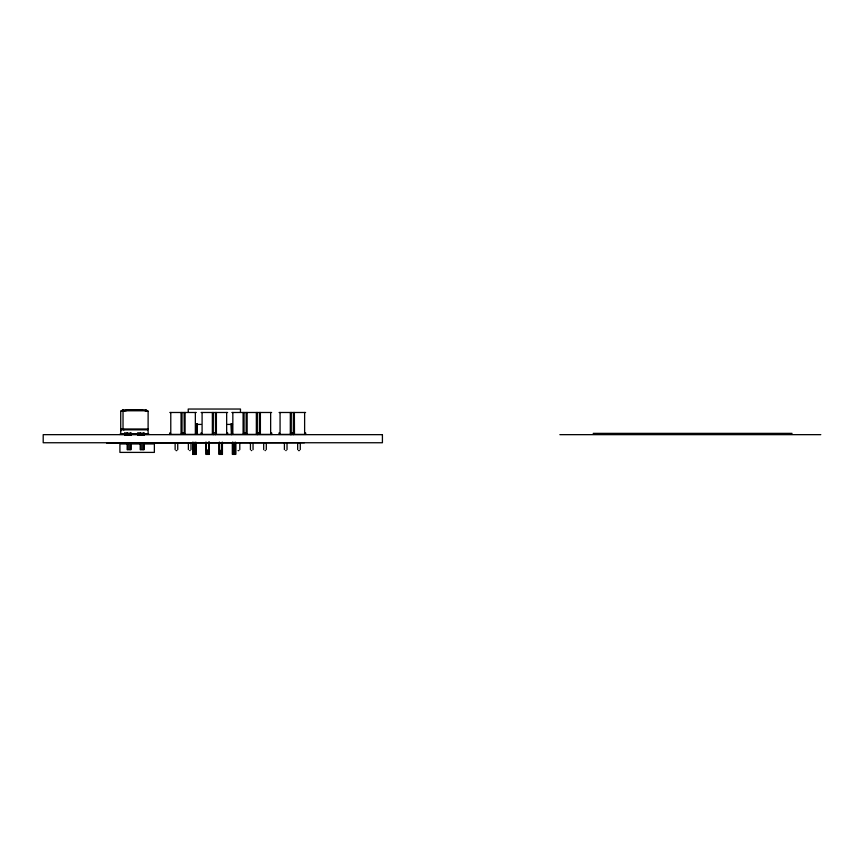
<?xml version="1.0" encoding="UTF-8"?>
<svg xmlns="http://www.w3.org/2000/svg" width="864" height="864" viewBox="0 0 864 864"><rect width="100%" height="100%" fill="white"/><g stroke="black" fill="none" stroke-linecap="round" stroke-linejoin="round"><path stroke-width="1.3" d="M123.023 428.101L123.034 411.253L124.049 411.253M127.84 433.89L120.733 433.89L120.722 411.253L123.358 409.892L142.646 409.892M120.733 431.05L120.733 428.998L123.595 428.998M176.008 450.587L176.861 450.587M189.68 450.5L190.123 450.587M207.317 450.587L207.76 450.5M220.579 450.587L221.432 450.587M238.064 450.587L238.918 450.587M251.316 450.587L251.759 450.5M264.989 450.5L265.421 450.587M298.544 450.587L299.398 450.587M285.736 450.5L286.146 450.587M122.904 409.892L120.722 411.253L123.584 411.253M126.198 409.892L145.951 409.892L148.122 411.253L148.111 433.89L123.023 433.89M124.038 410.789L126.133 410.789M123.487 410.778L144.871 410.789M145.314 411.253L148.122 411.253L145.454 409.892M169.808 412.484L196.322 412.484M201.118 412.484L227.632 412.484M231.854 412.484L271.631 412.484M279.094 412.484L305.597 412.484M196.236 424.418L201.29 424.418M227.405 424.418L232.513 424.418M123.023 428.987L148.122 428.998L147.582 429.84L123.584 429.829M121.273 429.84L123.995 429.84M182.023 432.832L184.108 432.832M213.332 432.832L215.417 432.832M244.069 432.832L246.154 432.832M257.332 432.832L259.546 432.832M291.298 432.832L293.393 432.832M593.179 433.361L792.083 433.361M130.334 433.89L139.925 433.89M144.817 433.89L145.822 433.89M119.329 434.398L149.515 434.398M169.117 434.398L272.365 434.398M278.716 434.398L306.288 434.398M559.861 434.657L820.8 434.657M106.564 443.016L304.43 442.746M127.861 443.956L119.912 443.956L119.912 452.401L154.364 452.401L154.364 443.956L143.759 443.956M130.518 443.956L139.784 443.956M205.891 450.058L207.004 450.058M208.181 450.058L209.293 450.058L209.293 442.228M305.597 432.832L305.597 434.398M304.625 412.484L304.625 434.398M300.272 443.372L300.272 449.636M297.67 443.372L297.67 449.636M294.462 434.398L294.365 412.484M293.393 412.484L293.317 434.657M291.298 412.484L291.222 434.657M290.326 412.484L290.315 434.657M287.021 443.372L287.021 449.636M284.407 443.372L284.407 449.636M280.066 412.484L280.066 434.398M279.094 432.832L279.094 434.398M271.631 432.832L271.631 434.398M270.648 412.484L270.648 434.398M266.306 443.372L266.306 449.636M263.693 443.372L263.693 449.636M260.388 412.484L260.388 434.398M259.416 412.484L259.416 434.398M257.332 412.484L257.288 434.657M256.349 412.484L256.349 434.398M253.044 443.372L253.044 449.636M250.441 443.372L250.441 449.636M247.136 412.484L247.136 434.398M246.154 412.484L246.154 434.398M244.069 412.484L244.069 434.398M243.097 412.484L243.097 434.398M240.44 412.074L240.484 409.039L188.222 409.039L188.266 412.074M239.792 443.372L239.792 449.636M235.699 442.346L235.699 454.388L232.405 454.388L232.405 442.346M235.537 442.346L235.537 454.388M234.814 442.346L234.814 454.388M233.788 442.346L233.788 454.388M232.87 442.346L232.87 454.388M232.837 412.484L232.837 434.398M232.567 442.346L232.567 454.388M231.844 431.028L231.844 423.846L230.958 423.846L231.39 434.279M231.854 432.832L231.854 434.398M231.66 432.68L231.692 434.657M227.632 432.832L227.632 434.398M226.66 412.484L226.66 434.398M222.415 442.346L222.415 454.388L219.121 454.388L219.121 442.346M222.264 442.346L222.264 454.388M221.951 442.346L221.951 454.388M221.53 450.328L221.53 454.388M220.514 450.328L220.514 454.388M219.586 442.346L219.586 454.388M219.283 442.346L219.283 454.388M216.389 412.484L216.389 434.398M215.417 412.484L215.536 434.657M213.332 412.484L213.257 434.657M212.36 412.484L212.36 434.398M209.239 442.346L209.239 454.388L205.945 454.388L205.891 442.228M209.088 442.228L209.088 454.388M208.775 442.346L208.775 454.388M208.699 442.228L208.699 450.058M208.354 450.328L208.354 454.388M207.338 450.328L207.338 454.388M206.41 450.328L206.41 454.388M206.096 442.228L206.096 450.058M202.09 412.484L202.09 434.398M201.118 432.832L201.118 434.398M197.143 423.846L196.754 434.279M197.014 434.279L197.446 423.846L195.782 423.846L195.782 431.028M196.322 432.832L196.322 434.398M196.009 442.346L196.009 454.388L192.704 454.388L192.704 442.346M195.847 442.346L195.847 454.388M195.35 412.484L195.35 434.398M195.113 442.346L195.113 454.388M194.098 442.346L194.098 454.388M193.169 442.346L193.169 454.388M192.866 442.346L192.866 454.388M190.998 443.372L190.998 449.636M188.384 443.372L188.384 449.636M185.08 412.484L185.08 434.398M184.27 434.398L184.108 412.484M182.023 412.484L182.023 434.398M181.051 412.484L181.051 434.398M177.736 443.372L177.736 449.636M175.133 443.372L175.133 449.636M170.78 412.484L170.78 434.398M169.808 432.832L169.808 434.398M144.158 432.853L144.158 435.424M144.158 443.135L144.158 449.647L140.195 449.647L140.195 443.135M143.586 432.853L143.586 435.424M143.586 443.135L143.586 449.647M142.182 432.853L142.182 435.424M142.182 443.135L142.182 449.647M140.778 432.853L140.778 435.424M140.778 443.135L140.778 449.647M140.195 432.853L140.195 435.424M139.73 432.853L139.73 435.424M138.326 432.853L138.326 435.424M137.743 432.853L137.743 435.424M131.112 432.853L131.112 435.424M131.112 443.135L131.112 449.647L127.148 449.647L127.192 442.746M130.529 432.853L130.529 435.424M130.529 443.135L130.529 449.647M129.136 432.853L129.136 435.424M129.136 443.135L129.136 449.647M127.732 432.853L127.732 435.424M127.732 443.135L127.732 449.647M127.148 432.853L127.148 435.424M126.673 432.853L126.673 435.424M125.269 432.853L125.269 435.424M124.686 432.853L124.686 435.424M382.417 434.657L43.2 434.657L43.2 442.746L382.417 442.746L382.417 434.657"/></g></svg>
